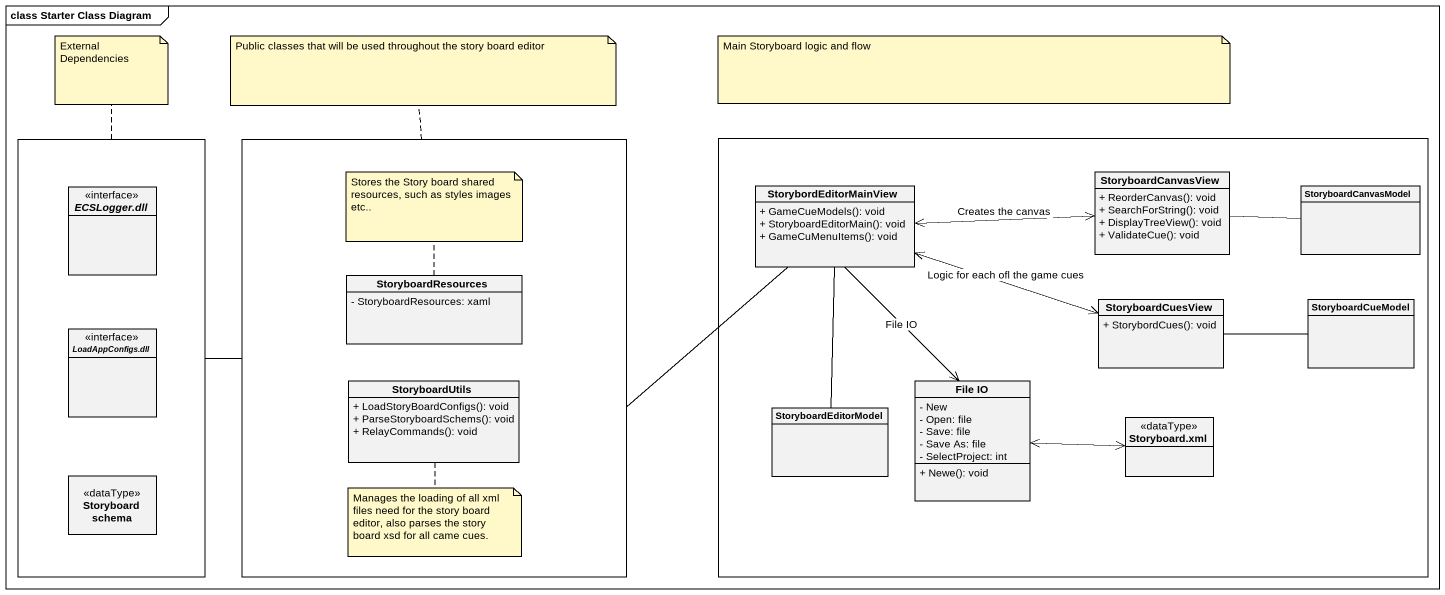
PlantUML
@startuml
mainframe class Starter Class Diagram
hide circle
hide empty members
skinparam classAttributeIconSize 0
rectangle " " as rectangle1 {
  interface "ECSLogger.dll" as ECSLogger_dll
  interface "LoadAppConfigs.dll" as LoadAppConfigs_dll
  class "Storyboard schema" as Storyboard_schema <<dataType>>
}
rectangle " " as rectangle2 {
  class StoryboardResources {
    - StoryboardResources: xaml
  }
  class StoryboardUtils {
    + LoadStoryBoardConfigs(): void
    + ParseStoryboardSchems(): void
    + RelayCommands(): void
  }
}
rectangle " " as rectangle3 {
  class StorybordEditorMainView {
    + GameCueModels(): void
    + StoryboardEditorMain(): void
    + GameCuMenuItems(): void
  }
  class StoryboardCanvasView {
    + ReorderCanvas(): void
    + SearchForString(): void
    + DisplayTreeView(): void
    + ValidateCue(): void
  }
  class StoryboardCanvasModel
  class StoryboardCuesView {
    + StorybordCues(): void
  }
  class StoryboardCueModel
  class StoryboardEditorModel
  class "File IO" as File_IO {
    - New
    - Open: file
    - Save: file
    - Save As: file
    - SelectProject: int
    + Newe(): void
  }
  class "Storyboard.xml" as Storyboard_xml <<dataType>>
}
rectangle1 -right- rectangle2
rectangle2 -right- StorybordEditorMainView
StorybordEditorMainView <-right-> StoryboardCanvasView : Creates the canvas
StorybordEditorMainView <-right-> StoryboardCuesView : Logic for each ofl the game cues
StorybordEditorMainView -- StoryboardEditorModel
StorybordEditorMainView --> File_IO : File IO
StoryboardCanvasView -right- StoryboardCanvasModel
StoryboardCuesView -right- StoryboardCueModel
File_IO <-right-> Storyboard_xml
note top of rectangle1 : External Dependencies
note top of rectangle2 : Public classes that will be used throughout the story board editor
note as N3
  Main Storyboard logic and flow
end note
note top of StoryboardResources : Stores the Story board shared resources, such as styles images etc..
note bottom of StoryboardUtils : Manages the loading of all xml files need for the story board editor, also parses the story board xsd for all came cues.
@enduml
